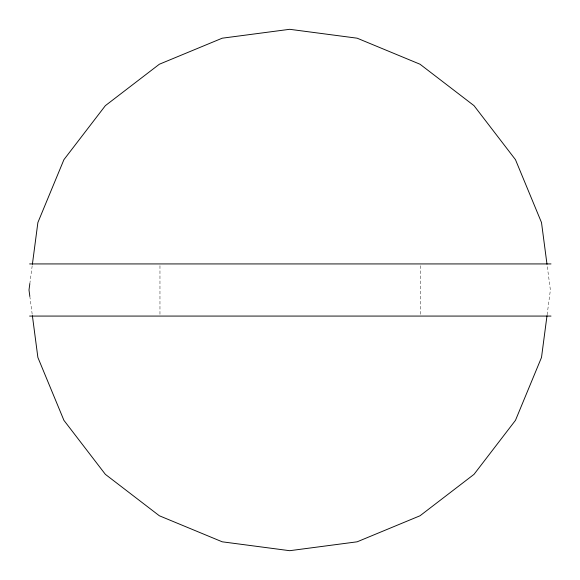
<?xml version="1.0" encoding="UTF-8"?>
<svg xmlns="http://www.w3.org/2000/svg" width="580" height="580" viewBox="0 0 580 580"><rect width="100%" height="100%" fill="white"/><g stroke="black" fill="none" stroke-linecap="round" stroke-linejoin="round"><path stroke-width="0.43" stroke-dasharray="2.9 2.17" d="M29.819 283.787L32.27 265.14M547.114 314.86L550.384 290L547.114 265.14M29.819 296.213L32.27 314.86M420.652 265.727L420.652 314.273M159.964 265.727L159.964 314.273"/><path stroke-width="0.87" d="M29.819 283.787L29 290L29.819 296.213M32.393 264.255L37.881 222.531L63.923 159.652L105.357 105.662L159.348 64.235L222.22 38.193L289.695 29.305L357.164 38.193L420.036 64.235L474.027 105.662L515.461 159.652L541.502 222.531L546.998 264.255M546.998 315.745L541.502 357.469L515.461 420.348L474.027 474.338L420.036 515.765L357.164 541.807L289.695 550.696L222.22 541.807L159.348 515.765L105.357 474.338L63.923 420.348L37.881 357.469L32.393 315.745M29.616 263.929L551 263.929M29.616 316.071L551 316.071"/></g></svg>
